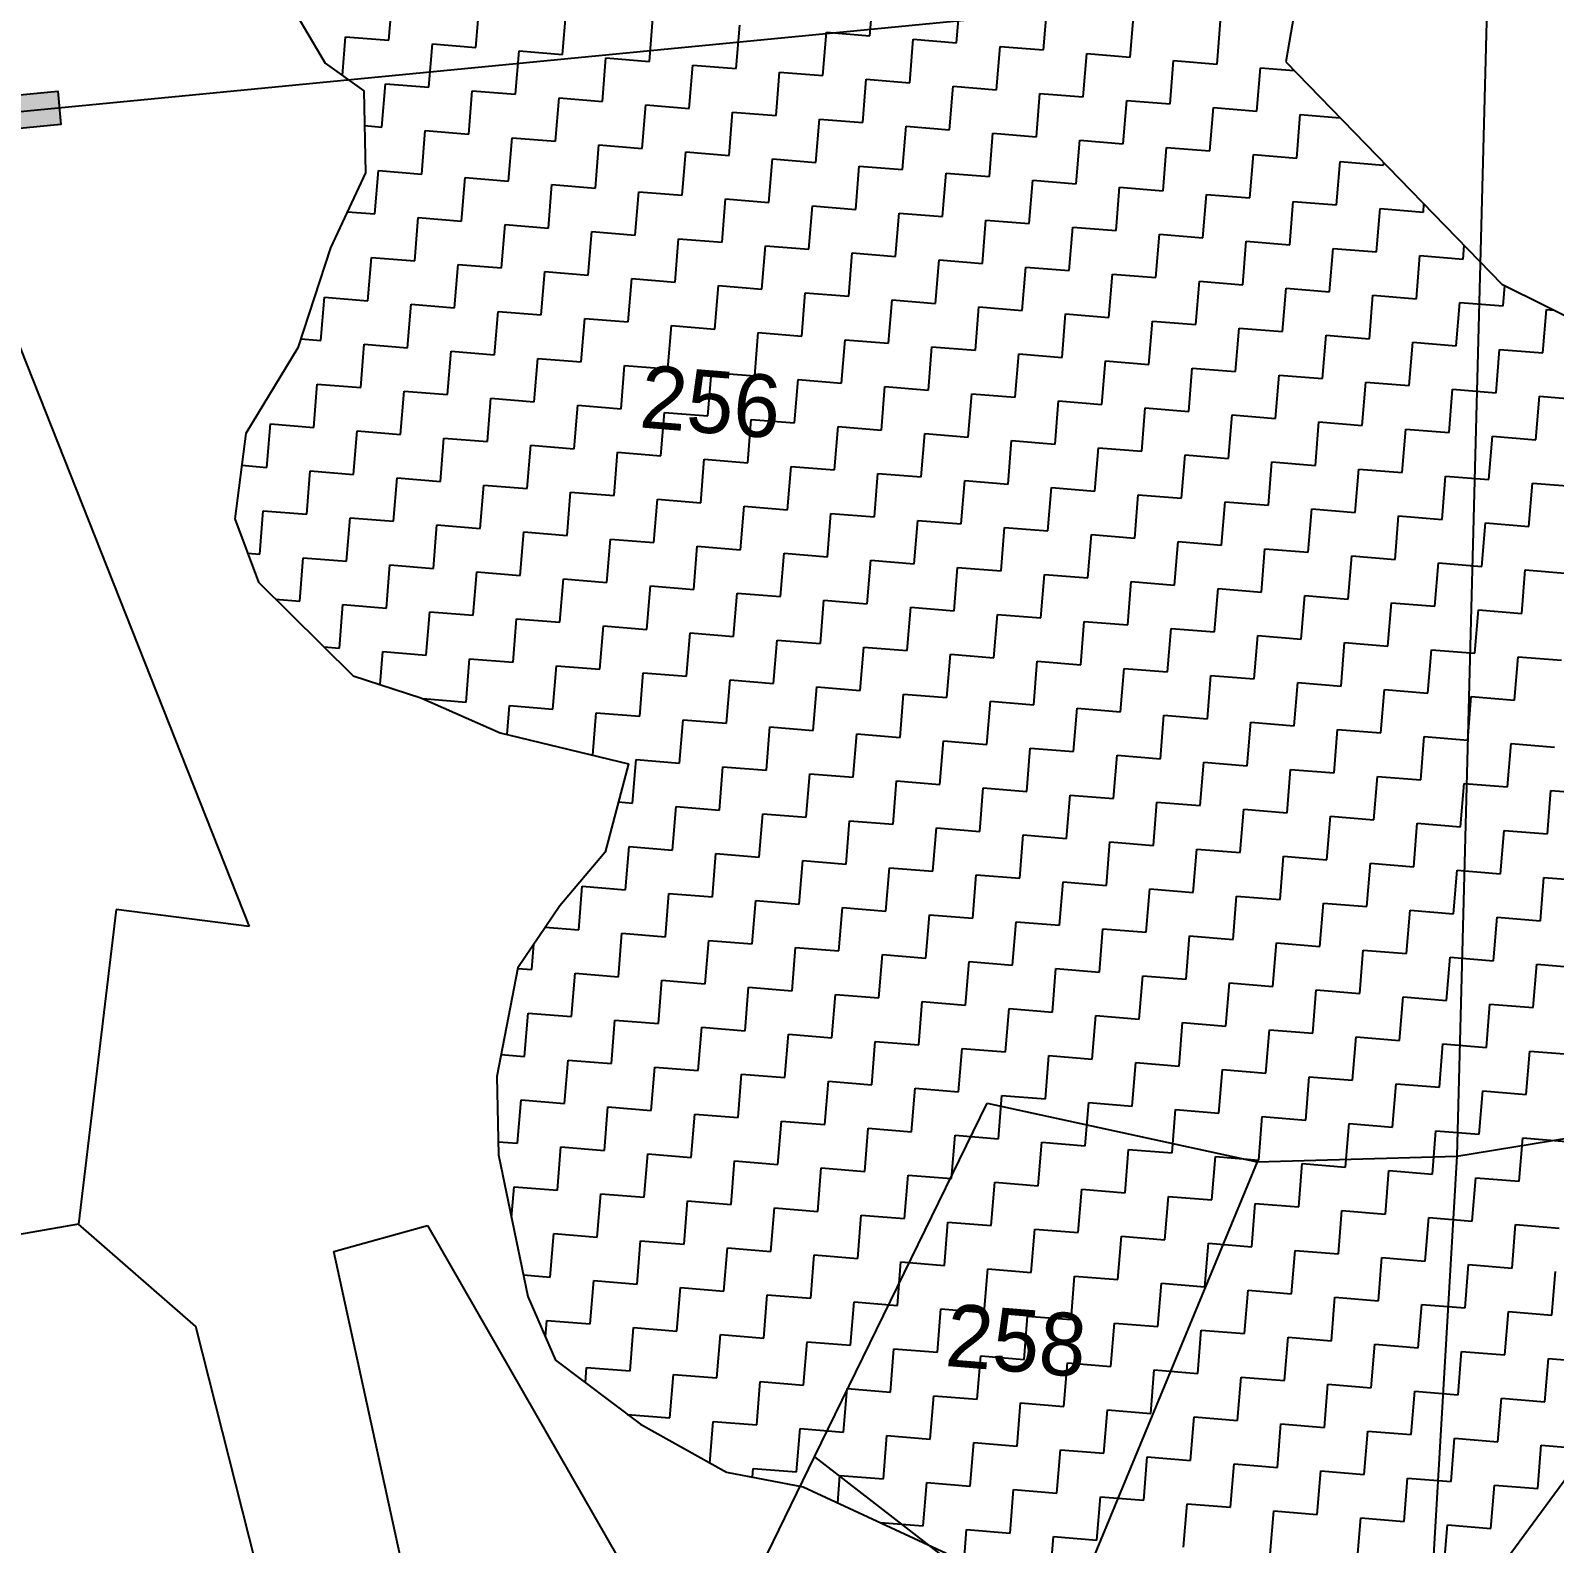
# Model space of a CAD drawing. Header units: metres. Extents: x 286589 to 288713, y 2001360 to 2004418.
# Drawn here: x 287371.2 to 287554.5, y 2002615.4 to 2002797.3 of the extents above; entities that cross this region are included whole.
import ezdxf
from ezdxf.enums import TextEntityAlignment as Align

# ---------------------------------------------------------------- set-up
doc = ezdxf.new("R2010")
doc.units = ezdxf.units.M
doc.header["$MEASUREMENT"] = 0
for name, color, linetype in [('POLY_HATCH', 12, 'Continuous'), ('POLY_PARCEL', 6, 'Continuous'), ('TEXT_PARCEL', 7, 'Continuous')]:
    doc.layers.add(name, color=color, linetype=linetype)
doc.styles.add('TEXT_MAP', font='')
doc.styles.get('TEXT_MAP').set_extended_font_data('Kruti Dev 050')

msp = doc.modelspace()

# ---------------------------------------------------------------- hatches: boundary and pattern name
msp.add_hatch(color=256).paths.add_polyline_path([(287374.86, 2002786.01), (287374.47, 2002790.02), (287368.67, 2002789.46), (287369.06, 2002785.45)])

# ---------------------------------------------------------------- linework, layer by layer
msp.add_lwpolyline([(287368.67, 2002789.46), (287374.47, 2002790.02), (287374.86, 2002786.01), (287369.06, 2002785.45)], close=True)
at = {"layer": 'POLY_HATCH'}
for p, q in [((287526.57, 2002818.97), (287522.15, 2002793.54)), ((287522.15, 2002793.54), (287548.12, 2002766.81)), ((287548.12, 2002766.81), (287570.67, 2002755.59))]:
    msp.add_line(p, q, dxfattribs=at)
at = {"layer": 'POLY_HATCH', "linetype": 'Continuous'}
for p, q in [((287414.31, 2002796.12), (287414.74, 2002801.34)), ((287472.14, 2002796.66), (287472.56, 2002801.88)), ((287482.57, 2002795.81), (287483, 2002801.03)), ((287424.75, 2002795.27), (287425.18, 2002800.49)), ((287435.19, 2002794.42), (287435.61, 2002799.64)), ((287493.01, 2002794.96), (287493.44, 2002800.18)), ((287503.45, 2002794.11), (287503.87, 2002799.33)), ((287445.62, 2002793.57), (287446.05, 2002798.79)), ((287456.06, 2002792.72), (287456.48, 2002797.94)), ((287513.88, 2002793.26), (287514.31, 2002798.48)), ((287408.72, 2002791.88), (287409.1, 2002796.55)), ((287409.1, 2002796.55), (287414.31, 2002796.12)), ((287419.11, 2002790.48), (287419.53, 2002795.7)), ((287419.53, 2002795.7), (287424.75, 2002795.27)), ((287466.49, 2002791.87), (287466.92, 2002797.09)), ((287466.92, 2002797.09), (287472.14, 2002796.66)), ((287476.93, 2002791.02), (287477.36, 2002796.24)), ((287477.36, 2002796.24), (287482.57, 2002795.81)), ((287487.37, 2002790.17), (287487.79, 2002795.39)), ((287487.79, 2002795.39), (287493.01, 2002794.96)), ((287429.54, 2002789.63), (287429.97, 2002794.85)), ((287429.97, 2002794.85), (287435.19, 2002794.42)), ((287439.98, 2002788.78), (287440.4, 2002794)), ((287440.4, 2002794), (287445.62, 2002793.57)), ((287497.8, 2002789.32), (287498.23, 2002794.53)), ((287498.23, 2002794.53), (287503.45, 2002794.11)), ((287508.24, 2002788.47), (287508.66, 2002793.68)), ((287508.66, 2002793.68), (287513.88, 2002793.26)), ((287450.42, 2002787.93), (287450.84, 2002793.14)), ((287450.84, 2002793.14), (287456.06, 2002792.72)), ((287460.85, 2002787.08), (287461.28, 2002792.29)), ((287461.28, 2002792.29), (287466.49, 2002791.87)), ((287518.68, 2002787.62), (287519.1, 2002792.83)), ((287519.1, 2002792.83), (287523.16, 2002792.5)), ((287413.46, 2002785.69), (287413.89, 2002790.9)), ((287413.89, 2002790.9), (287419.11, 2002790.48)), ((287423.9, 2002784.84), (287424.32, 2002790.05)), ((287424.32, 2002790.05), (287429.54, 2002789.63)), ((287471.29, 2002786.23), (287471.71, 2002791.44)), ((287471.71, 2002791.44), (287476.93, 2002791.02)), ((287481.72, 2002785.37), (287482.15, 2002790.59)), ((287482.15, 2002790.59), (287487.37, 2002790.17)), ((287434.34, 2002783.98), (287434.76, 2002789.2)), ((287434.76, 2002789.2), (287439.98, 2002788.78)), ((287444.77, 2002783.13), (287445.2, 2002788.35)), ((287445.2, 2002788.35), (287450.42, 2002787.93)), ((287492.16, 2002784.52), (287492.59, 2002789.74)), ((287492.59, 2002789.74), (287497.8, 2002789.32)), ((287502.6, 2002783.67), (287503.02, 2002788.89)), ((287503.02, 2002788.89), (287508.24, 2002788.47)), ((287513.03, 2002782.82), (287513.46, 2002788.04)), ((287513.46, 2002788.04), (287518.68, 2002787.62)), ((287455.21, 2002782.28), (287455.63, 2002787.5)), ((287455.63, 2002787.5), (287460.85, 2002787.08)), ((287465.64, 2002781.43), (287466.07, 2002786.65)), ((287466.07, 2002786.65), (287471.29, 2002786.23)), ((287523.47, 2002781.97), (287523.89, 2002787.19)), ((287523.89, 2002787.19), (287528.7, 2002786.8)), ((287411.37, 2002785.86), (287413.46, 2002785.69)), ((287418.26, 2002780.04), (287418.68, 2002785.26)), ((287418.68, 2002785.26), (287423.9, 2002784.84)), ((287428.69, 2002779.19), (287429.12, 2002784.41)), ((287429.12, 2002784.41), (287434.34, 2002783.98)), ((287476.08, 2002780.58), (287476.51, 2002785.8)), ((287476.51, 2002785.8), (287481.72, 2002785.37)), ((287486.52, 2002779.73), (287486.94, 2002784.95)), ((287486.94, 2002784.95), (287492.16, 2002784.52)), ((287439.13, 2002778.34), (287439.55, 2002783.56)), ((287439.55, 2002783.56), (287444.77, 2002783.13)), ((287449.56, 2002777.49), (287449.99, 2002782.71)), ((287449.99, 2002782.71), (287455.21, 2002782.28)), ((287496.95, 2002778.88), (287497.38, 2002784.1)), ((287497.38, 2002784.1), (287502.6, 2002783.67)), ((287507.39, 2002778.03), (287507.81, 2002783.25)), ((287507.81, 2002783.25), (287513.03, 2002782.82)), ((287460, 2002776.64), (287460.43, 2002781.86)), ((287460.43, 2002781.86), (287465.64, 2002781.43)), ((287470.44, 2002775.79), (287470.86, 2002781.01)), ((287470.86, 2002781.01), (287476.08, 2002780.58)), ((287517.83, 2002777.18), (287518.25, 2002782.4)), ((287518.25, 2002782.4), (287523.47, 2002781.97)), ((287528.26, 2002776.33), (287528.69, 2002781.55)), ((287528.69, 2002781.55), (287533.9, 2002781.12)), ((287533.9, 2002781.12), (287533.93, 2002781.42)), ((287412.61, 2002775.25), (287413.04, 2002780.47)), ((287413.04, 2002780.47), (287418.26, 2002780.04)), ((287423.05, 2002774.4), (287423.47, 2002779.62)), ((287423.47, 2002779.62), (287428.69, 2002779.19)), ((287480.87, 2002774.94), (287481.3, 2002780.16)), ((287481.3, 2002780.16), (287486.52, 2002779.73)), ((287491.31, 2002774.09), (287491.73, 2002779.31)), ((287491.73, 2002779.31), (287496.95, 2002778.88)), ((287433.48, 2002773.55), (287433.91, 2002778.77)), ((287433.91, 2002778.77), (287439.13, 2002778.34)), ((287443.92, 2002772.7), (287444.35, 2002777.92)), ((287444.35, 2002777.92), (287449.56, 2002777.49)), ((287454.36, 2002771.85), (287454.78, 2002777.06)), ((287454.78, 2002777.06), (287460, 2002776.64)), ((287501.75, 2002773.24), (287502.17, 2002778.46)), ((287502.17, 2002778.46), (287507.39, 2002778.03)), ((287512.18, 2002772.39), (287512.61, 2002777.6)), ((287512.61, 2002777.6), (287517.83, 2002777.18)), ((287409.32, 2002775.52), (287412.61, 2002775.25)), ((287464.79, 2002771), (287465.22, 2002776.21)), ((287465.22, 2002776.21), (287470.44, 2002775.79)), ((287475.23, 2002770.15), (287475.65, 2002775.36)), ((287475.65, 2002775.36), (287480.87, 2002774.94)), ((287522.62, 2002771.54), (287523.04, 2002776.75)), ((287523.04, 2002776.75), (287528.26, 2002776.33)), ((287533.05, 2002770.68), (287533.48, 2002775.9)), ((287533.48, 2002775.9), (287538.7, 2002775.48)), ((287538.7, 2002775.48), (287538.77, 2002776.43)), ((287417.41, 2002769.61), (287417.83, 2002774.82)), ((287417.83, 2002774.82), (287423.05, 2002774.4)), ((287427.84, 2002768.76), (287428.27, 2002773.97)), ((287428.27, 2002773.97), (287433.48, 2002773.55)), ((287485.67, 2002769.29), (287486.09, 2002774.51)), ((287486.09, 2002774.51), (287491.31, 2002774.09)), ((287496.1, 2002768.44), (287496.53, 2002773.66)), ((287496.53, 2002773.66), (287501.75, 2002773.24)), ((287438.28, 2002767.9), (287438.7, 2002773.12)), ((287438.7, 2002773.12), (287443.92, 2002772.7)), ((287448.71, 2002767.05), (287449.14, 2002772.27)), ((287449.14, 2002772.27), (287454.36, 2002771.85)), ((287506.54, 2002767.59), (287506.96, 2002772.81)), ((287506.96, 2002772.81), (287512.18, 2002772.39)), ((287516.97, 2002766.74), (287517.4, 2002771.96)), ((287517.4, 2002771.96), (287522.62, 2002771.54)), ((287411.76, 2002764.81), (287412.19, 2002770.03)), ((287412.19, 2002770.03), (287417.41, 2002769.61)), ((287459.15, 2002766.2), (287459.58, 2002771.42)), ((287459.58, 2002771.42), (287464.79, 2002771)), ((287469.59, 2002765.35), (287470.01, 2002770.57)), ((287470.01, 2002770.57), (287475.23, 2002770.15)), ((287480.02, 2002764.5), (287480.45, 2002769.72)), ((287480.45, 2002769.72), (287485.67, 2002769.29)), ((287527.41, 2002765.89), (287527.84, 2002771.11)), ((287527.84, 2002771.11), (287533.05, 2002770.68)), ((287537.85, 2002765.04), (287538.27, 2002770.26)), ((287538.27, 2002770.26), (287543.49, 2002769.83)), ((287543.49, 2002769.83), (287543.62, 2002771.44)), ((287422.2, 2002763.96), (287422.62, 2002769.18)), ((287422.62, 2002769.18), (287427.84, 2002768.76)), ((287432.63, 2002763.11), (287433.06, 2002768.33)), ((287433.06, 2002768.33), (287438.28, 2002767.9)), ((287490.46, 2002763.65), (287490.88, 2002768.87)), ((287490.88, 2002768.87), (287496.1, 2002768.44)), ((287500.89, 2002762.8), (287501.32, 2002768.02)), ((287501.32, 2002768.02), (287506.54, 2002767.59)), ((287443.07, 2002762.26), (287443.5, 2002767.48)), ((287443.5, 2002767.48), (287448.71, 2002767.05)), ((287453.51, 2002761.41), (287453.93, 2002766.63)), ((287453.93, 2002766.63), (287459.15, 2002766.2)), ((287511.33, 2002761.95), (287511.76, 2002767.17)), ((287511.76, 2002767.17), (287516.97, 2002766.74)), ((287521.77, 2002761.1), (287522.19, 2002766.32)), ((287522.19, 2002766.32), (287527.41, 2002765.89)), ((287548.28, 2002764.19), (287548.48, 2002766.63)), ((287406.12, 2002760.02), (287406.54, 2002765.24)), ((287406.54, 2002765.24), (287411.76, 2002764.81)), ((287416.55, 2002759.17), (287416.98, 2002764.39)), ((287416.98, 2002764.39), (287422.2, 2002763.96)), ((287463.94, 2002760.56), (287464.37, 2002765.78)), ((287464.37, 2002765.78), (287469.59, 2002765.35)), ((287474.38, 2002759.71), (287474.8, 2002764.93)), ((287474.8, 2002764.93), (287480.02, 2002764.5)), ((287532.2, 2002760.25), (287532.63, 2002765.47)), ((287532.63, 2002765.47), (287537.85, 2002765.04)), ((287542.64, 2002759.4), (287543.06, 2002764.62)), ((287543.06, 2002764.62), (287548.28, 2002764.19)), ((287426.99, 2002758.32), (287427.42, 2002763.54)), ((287427.42, 2002763.54), (287432.63, 2002763.11)), ((287437.43, 2002757.47), (287437.85, 2002762.69)), ((287437.85, 2002762.69), (287443.07, 2002762.26)), ((287484.82, 2002758.86), (287485.24, 2002764.08)), ((287485.24, 2002764.08), (287490.46, 2002763.65)), ((287495.25, 2002758.01), (287495.68, 2002763.23)), ((287495.68, 2002763.23), (287500.89, 2002762.8)), ((287505.69, 2002757.16), (287506.11, 2002762.38)), ((287506.11, 2002762.38), (287511.33, 2002761.95)), ((287553.08, 2002758.55), (287553.5, 2002763.77)), ((287553.5, 2002763.77), (287554.38, 2002763.69)), ((287447.86, 2002756.62), (287448.29, 2002761.84)), ((287448.29, 2002761.84), (287453.51, 2002761.41)), ((287458.3, 2002755.77), (287458.72, 2002760.99)), ((287458.72, 2002760.99), (287463.94, 2002760.56)), ((287516.12, 2002756.31), (287516.55, 2002761.52)), ((287516.55, 2002761.52), (287521.77, 2002761.1)), ((287526.56, 2002755.46), (287526.99, 2002760.67)), ((287526.99, 2002760.67), (287532.2, 2002760.25)), ((287403.7, 2002760.22), (287406.12, 2002760.02)), ((287410.91, 2002754.38), (287411.34, 2002759.6)), ((287411.34, 2002759.6), (287416.55, 2002759.17)), ((287421.35, 2002753.53), (287421.77, 2002758.74)), ((287421.77, 2002758.74), (287426.99, 2002758.32)), ((287468.74, 2002754.92), (287469.16, 2002760.13)), ((287469.16, 2002760.13), (287474.38, 2002759.71)), ((287479.17, 2002754.07), (287479.6, 2002759.28)), ((287479.6, 2002759.28), (287484.82, 2002758.86)), ((287537, 2002754.61), (287537.42, 2002759.82)), ((287537.42, 2002759.82), (287542.64, 2002759.4)), ((287547.43, 2002753.75), (287547.86, 2002758.97)), ((287547.86, 2002758.97), (287553.08, 2002758.55)), ((287431.78, 2002752.68), (287432.21, 2002757.89)), ((287432.21, 2002757.89), (287437.43, 2002757.47)), ((287442.22, 2002751.83), (287442.65, 2002757.04)), ((287442.65, 2002757.04), (287447.86, 2002756.62)), ((287489.61, 2002753.22), (287490.03, 2002758.43)), ((287490.03, 2002758.43), (287495.25, 2002758.01)), ((287500.04, 2002752.36), (287500.47, 2002757.58)), ((287500.47, 2002757.58), (287505.69, 2002757.16)), ((287452.66, 2002750.97), (287453.08, 2002756.19)), ((287453.08, 2002756.19), (287458.3, 2002755.77)), ((287463.09, 2002750.12), (287463.52, 2002755.34)), ((287463.52, 2002755.34), (287468.74, 2002754.92)), ((287510.48, 2002751.51), (287510.91, 2002756.73)), ((287510.91, 2002756.73), (287516.12, 2002756.31)), ((287520.92, 2002750.66), (287521.34, 2002755.88)), ((287521.34, 2002755.88), (287526.56, 2002755.46)), ((287405.27, 2002749.58), (287405.69, 2002754.8)), ((287405.69, 2002754.8), (287410.91, 2002754.38)), ((287415.7, 2002748.73), (287416.13, 2002753.95)), ((287416.13, 2002753.95), (287421.35, 2002753.53)), ((287473.53, 2002749.27), (287473.95, 2002754.49)), ((287473.95, 2002754.49), (287479.17, 2002754.07)), ((287483.96, 2002748.42), (287484.39, 2002753.64)), ((287484.39, 2002753.64), (287489.61, 2002753.22)), ((287531.35, 2002749.81), (287531.78, 2002755.03)), ((287531.78, 2002755.03), (287537, 2002754.61)), ((287541.79, 2002748.96), (287542.21, 2002754.18)), ((287542.21, 2002754.18), (287547.43, 2002753.75)), ((287552.23, 2002748.11), (287552.65, 2002753.33)), ((287552.65, 2002753.33), (287557.87, 2002752.9)), ((287426.14, 2002747.88), (287426.57, 2002753.1)), ((287426.57, 2002753.1), (287431.78, 2002752.68)), ((287436.58, 2002747.03), (287437, 2002752.25)), ((287437, 2002752.25), (287442.22, 2002751.83)), ((287447.01, 2002746.18), (287447.44, 2002751.4)), ((287447.44, 2002751.4), (287452.66, 2002750.97)), ((287494.4, 2002747.57), (287494.83, 2002752.79)), ((287494.83, 2002752.79), (287500.04, 2002752.36)), ((287504.84, 2002746.72), (287505.26, 2002751.94)), ((287505.26, 2002751.94), (287510.48, 2002751.51)), ((287399.62, 2002744.79), (287400.05, 2002750.01)), ((287400.05, 2002750.01), (287405.27, 2002749.58)), ((287457.45, 2002745.33), (287457.87, 2002750.55)), ((287457.87, 2002750.55), (287463.09, 2002750.12)), ((287467.88, 2002744.48), (287468.31, 2002749.7)), ((287468.31, 2002749.7), (287473.53, 2002749.27)), ((287515.27, 2002745.87), (287515.7, 2002751.09)), ((287515.7, 2002751.09), (287520.92, 2002750.66)), ((287525.71, 2002745.02), (287526.13, 2002750.24)), ((287526.13, 2002750.24), (287531.35, 2002749.81)), ((287410.06, 2002743.94), (287410.49, 2002749.16)), ((287410.49, 2002749.16), (287415.7, 2002748.73)), ((287420.5, 2002743.09), (287420.92, 2002748.31)), ((287420.92, 2002748.31), (287426.14, 2002747.88)), ((287478.32, 2002743.63), (287478.75, 2002748.85)), ((287478.75, 2002748.85), (287483.96, 2002748.42)), ((287488.76, 2002742.78), (287489.18, 2002748)), ((287489.18, 2002748), (287494.4, 2002747.57)), ((287536.15, 2002744.17), (287536.57, 2002749.39)), ((287536.57, 2002749.39), (287541.79, 2002748.96)), ((287546.58, 2002743.32), (287547.01, 2002748.54)), ((287547.01, 2002748.54), (287552.23, 2002748.11)), ((287430.93, 2002742.24), (287431.36, 2002747.46)), ((287431.36, 2002747.46), (287436.58, 2002747.03)), ((287441.37, 2002741.39), (287441.79, 2002746.61)), ((287441.79, 2002746.61), (287447.01, 2002746.18)), ((287499.19, 2002741.93), (287499.62, 2002747.15)), ((287499.62, 2002747.15), (287504.84, 2002746.72)), ((287509.63, 2002741.08), (287510.05, 2002746.3)), ((287510.05, 2002746.3), (287515.27, 2002745.87)), ((287396.61, 2002745.04), (287399.62, 2002744.79)), ((287404.42, 2002739.15), (287404.84, 2002744.37)), ((287404.84, 2002744.37), (287410.06, 2002743.94)), ((287451.81, 2002740.54), (287452.23, 2002745.76)), ((287452.23, 2002745.76), (287457.45, 2002745.33)), ((287462.24, 2002739.69), (287462.67, 2002744.91)), ((287462.67, 2002744.91), (287467.88, 2002744.48)), ((287472.68, 2002738.84), (287473.1, 2002744.06)), ((287473.1, 2002744.06), (287478.32, 2002743.63)), ((287520.07, 2002740.23), (287520.49, 2002745.45)), ((287520.49, 2002745.45), (287525.71, 2002745.02)), ((287530.5, 2002739.38), (287530.93, 2002744.59)), ((287530.93, 2002744.59), (287536.15, 2002744.17)), ((287414.85, 2002738.3), (287415.28, 2002743.52)), ((287415.28, 2002743.52), (287420.5, 2002743.09)), ((287425.29, 2002737.45), (287425.71, 2002742.66)), ((287425.71, 2002742.66), (287430.93, 2002742.24)), ((287483.11, 2002737.99), (287483.54, 2002743.2)), ((287483.54, 2002743.2), (287488.76, 2002742.78)), ((287493.55, 2002737.14), (287493.98, 2002742.35)), ((287493.98, 2002742.35), (287499.19, 2002741.93)), ((287540.94, 2002738.53), (287541.36, 2002743.74)), ((287541.36, 2002743.74), (287546.58, 2002743.32)), ((287551.37, 2002737.68), (287551.8, 2002742.89)), ((287551.8, 2002742.89), (287557.02, 2002742.47)), ((287435.73, 2002736.6), (287436.15, 2002741.81)), ((287436.15, 2002741.81), (287441.37, 2002741.39)), ((287446.16, 2002735.75), (287446.59, 2002740.96)), ((287446.59, 2002740.96), (287451.81, 2002740.54)), ((287503.99, 2002736.28), (287504.41, 2002741.5)), ((287504.41, 2002741.5), (287509.63, 2002741.08)), ((287514.42, 2002735.43), (287514.85, 2002740.65)), ((287514.85, 2002740.65), (287520.07, 2002740.23)), ((287398.77, 2002734.36), (287399.2, 2002739.57)), ((287399.2, 2002739.57), (287404.42, 2002739.15)), ((287409.21, 2002733.5), (287409.64, 2002738.72)), ((287409.64, 2002738.72), (287414.85, 2002738.3)), ((287456.6, 2002734.89), (287457.02, 2002740.11)), ((287457.02, 2002740.11), (287462.24, 2002739.69)), ((287467.03, 2002734.04), (287467.46, 2002739.26)), ((287467.46, 2002739.26), (287472.68, 2002738.84)), ((287524.86, 2002734.58), (287525.28, 2002739.8)), ((287525.28, 2002739.8), (287530.5, 2002739.38)), ((287535.29, 2002733.73), (287535.72, 2002738.95)), ((287535.72, 2002738.95), (287540.94, 2002738.53)), ((287419.65, 2002732.65), (287420.07, 2002737.87)), ((287420.07, 2002737.87), (287425.29, 2002737.45)), ((287430.08, 2002731.8), (287430.51, 2002737.02)), ((287430.51, 2002737.02), (287435.73, 2002736.6)), ((287477.47, 2002733.19), (287477.9, 2002738.41)), ((287477.9, 2002738.41), (287483.11, 2002737.99)), ((287487.91, 2002732.34), (287488.33, 2002737.56)), ((287488.33, 2002737.56), (287493.55, 2002737.14)), ((287545.73, 2002732.88), (287546.16, 2002738.1)), ((287546.16, 2002738.1), (287551.37, 2002737.68)), ((287440.52, 2002730.95), (287440.94, 2002736.17)), ((287440.94, 2002736.17), (287446.16, 2002735.75)), ((287450.95, 2002730.1), (287451.38, 2002735.32)), ((287451.38, 2002735.32), (287456.6, 2002734.89)), ((287498.34, 2002731.49), (287498.77, 2002736.71)), ((287498.77, 2002736.71), (287503.99, 2002736.28)), ((287508.78, 2002730.64), (287509.2, 2002735.86)), ((287509.2, 2002735.86), (287514.42, 2002735.43)), ((287519.22, 2002729.79), (287519.64, 2002735.01)), ((287519.64, 2002735.01), (287524.86, 2002734.58)), ((287397.31, 2002734.47), (287398.77, 2002734.36)), ((287403.57, 2002728.71), (287403.99, 2002733.93)), ((287403.99, 2002733.93), (287409.21, 2002733.5)), ((287414, 2002727.86), (287414.43, 2002733.08)), ((287414.43, 2002733.08), (287419.65, 2002732.65)), ((287461.39, 2002729.25), (287461.82, 2002734.47)), ((287461.82, 2002734.47), (287467.03, 2002734.04)), ((287471.83, 2002728.4), (287472.25, 2002733.62)), ((287472.25, 2002733.62), (287477.47, 2002733.19)), ((287529.65, 2002728.94), (287530.08, 2002734.16)), ((287530.08, 2002734.16), (287535.29, 2002733.73)), ((287540.09, 2002728.09), (287540.51, 2002733.31)), ((287540.51, 2002733.31), (287545.73, 2002732.88)), ((287424.44, 2002727.01), (287424.86, 2002732.23)), ((287424.86, 2002732.23), (287430.08, 2002731.8)), ((287434.87, 2002726.16), (287435.3, 2002731.38)), ((287435.3, 2002731.38), (287440.52, 2002730.95)), ((287482.26, 2002727.55), (287482.69, 2002732.77)), ((287482.69, 2002732.77), (287487.91, 2002732.34)), ((287492.7, 2002726.7), (287493.12, 2002731.92)), ((287493.12, 2002731.92), (287498.34, 2002731.49)), ((287550.52, 2002727.24), (287550.95, 2002732.46)), ((287550.95, 2002732.46), (287556.17, 2002732.03)), ((287445.31, 2002725.31), (287445.74, 2002730.53)), ((287445.74, 2002730.53), (287450.95, 2002730.1)), ((287455.75, 2002724.46), (287456.17, 2002729.68)), ((287456.17, 2002729.68), (287461.39, 2002729.25)), ((287503.14, 2002725.85), (287503.56, 2002731.07)), ((287503.56, 2002731.07), (287508.78, 2002730.64)), ((287513.57, 2002725), (287514, 2002730.22)), ((287514, 2002730.22), (287519.22, 2002729.79)), ((287400.68, 2002728.95), (287403.57, 2002728.71)), ((287408.36, 2002723.07), (287408.78, 2002728.29)), ((287408.78, 2002728.29), (287414, 2002727.86)), ((287466.18, 2002723.61), (287466.61, 2002728.83)), ((287466.61, 2002728.83), (287471.83, 2002728.4)), ((287476.62, 2002722.76), (287477.05, 2002727.98)), ((287477.05, 2002727.98), (287482.26, 2002727.55)), ((287524.01, 2002724.15), (287524.43, 2002729.37)), ((287524.43, 2002729.37), (287529.65, 2002728.94)), ((287534.44, 2002723.3), (287534.87, 2002728.51)), ((287534.87, 2002728.51), (287540.09, 2002728.09)), ((287544.88, 2002722.45), (287545.31, 2002727.66)), ((287545.31, 2002727.66), (287550.52, 2002727.24)), ((287418.8, 2002722.22), (287419.22, 2002727.44)), ((287419.22, 2002727.44), (287424.44, 2002727.01)), ((287429.23, 2002721.37), (287429.66, 2002726.59)), ((287429.66, 2002726.59), (287434.87, 2002726.16)), ((287439.67, 2002720.52), (287440.09, 2002725.73)), ((287440.09, 2002725.73), (287445.31, 2002725.31)), ((287487.06, 2002721.91), (287487.48, 2002727.12)), ((287487.48, 2002727.12), (287492.7, 2002726.7)), ((287497.49, 2002721.06), (287497.92, 2002726.27)), ((287497.92, 2002726.27), (287503.14, 2002725.85)), ((287450.1, 2002719.67), (287450.53, 2002724.88)), ((287450.53, 2002724.88), (287455.75, 2002724.46)), ((287460.54, 2002718.82), (287460.97, 2002724.03)), ((287460.97, 2002724.03), (287466.18, 2002723.61)), ((287507.93, 2002720.21), (287508.35, 2002725.42)), ((287508.35, 2002725.42), (287513.57, 2002725)), ((287518.36, 2002719.35), (287518.79, 2002724.57)), ((287518.79, 2002724.57), (287524.01, 2002724.15)), ((287406.47, 2002723.22), (287408.36, 2002723.07)), ((287413.25, 2002718.68), (287413.58, 2002722.64)), ((287413.58, 2002722.64), (287418.8, 2002722.22)), ((287470.98, 2002717.96), (287471.4, 2002723.18)), ((287471.4, 2002723.18), (287476.62, 2002722.76)), ((287481.41, 2002717.11), (287481.84, 2002722.33)), ((287481.84, 2002722.33), (287487.06, 2002721.91)), ((287528.8, 2002718.5), (287529.23, 2002723.72)), ((287529.23, 2002723.72), (287534.44, 2002723.3)), ((287539.24, 2002717.65), (287539.66, 2002722.87)), ((287539.66, 2002722.87), (287544.88, 2002722.45)), ((287423.59, 2002716.57), (287424.01, 2002721.79)), ((287424.01, 2002721.79), (287429.23, 2002721.37)), ((287434.02, 2002715.72), (287434.45, 2002720.94)), ((287434.45, 2002720.94), (287439.67, 2002720.52)), ((287491.85, 2002716.26), (287492.27, 2002721.48)), ((287492.27, 2002721.48), (287497.49, 2002721.06)), ((287502.28, 2002715.41), (287502.71, 2002720.63)), ((287502.71, 2002720.63), (287507.93, 2002720.21)), ((287549.67, 2002716.8), (287550.1, 2002722.02)), ((287550.1, 2002722.02), (287555.32, 2002721.6)), ((287444.46, 2002714.87), (287444.89, 2002720.09)), ((287444.89, 2002720.09), (287450.1, 2002719.67)), ((287454.9, 2002714.02), (287455.32, 2002719.24)), ((287455.32, 2002719.24), (287460.54, 2002718.82)), ((287465.33, 2002713.17), (287465.76, 2002718.39)), ((287465.76, 2002718.39), (287470.98, 2002717.96)), ((287512.72, 2002714.56), (287513.15, 2002719.78)), ((287513.15, 2002719.78), (287518.36, 2002719.35)), ((287523.16, 2002713.71), (287523.58, 2002718.93)), ((287523.58, 2002718.93), (287528.8, 2002718.5)), ((287418.38, 2002717), (287423.59, 2002716.57)), ((287475.77, 2002712.32), (287476.19, 2002717.54)), ((287476.19, 2002717.54), (287481.41, 2002717.11)), ((287486.21, 2002711.47), (287486.63, 2002716.69)), ((287486.63, 2002716.69), (287491.85, 2002716.26)), ((287533.59, 2002712.86), (287534.02, 2002718.08)), ((287534.02, 2002718.08), (287539.24, 2002717.65)), ((287544.03, 2002712.01), (287544.45, 2002717.23)), ((287544.45, 2002717.23), (287549.67, 2002716.8)), ((287428.52, 2002712.67), (287428.81, 2002716.15)), ((287428.81, 2002716.15), (287434.02, 2002715.72)), ((287438.83, 2002710.19), (287439.24, 2002715.3)), ((287439.24, 2002715.3), (287444.46, 2002714.87)), ((287496.64, 2002710.62), (287497.07, 2002715.84)), ((287497.07, 2002715.84), (287502.28, 2002715.41)), ((287507.08, 2002709.77), (287507.5, 2002714.99)), ((287507.5, 2002714.99), (287512.72, 2002714.56)), ((287449.25, 2002709.23), (287449.68, 2002714.45)), ((287449.68, 2002714.45), (287454.9, 2002714.02)), ((287459.69, 2002708.38), (287460.11, 2002713.6)), ((287460.11, 2002713.6), (287465.33, 2002713.17)), ((287517.51, 2002708.92), (287517.94, 2002714.14)), ((287517.94, 2002714.14), (287523.16, 2002713.71)), ((287527.95, 2002708.07), (287528.38, 2002713.29)), ((287528.38, 2002713.29), (287533.59, 2002712.86)), ((287470.13, 2002707.53), (287470.55, 2002712.75)), ((287470.55, 2002712.75), (287475.77, 2002712.32)), ((287480.56, 2002706.68), (287480.99, 2002711.9)), ((287480.99, 2002711.9), (287486.21, 2002711.47)), ((287538.39, 2002707.22), (287538.81, 2002712.44)), ((287538.81, 2002712.44), (287544.03, 2002712.01)), ((287548.82, 2002706.37), (287549.25, 2002711.58)), ((287549.25, 2002711.58), (287554.47, 2002711.16)), ((287443.61, 2002704.44), (287444.04, 2002709.66)), ((287444.04, 2002709.66), (287449.25, 2002709.23)), ((287491, 2002705.83), (287491.42, 2002711.05)), ((287491.42, 2002711.05), (287496.64, 2002710.62)), ((287501.43, 2002704.98), (287501.86, 2002710.19)), ((287501.86, 2002710.19), (287507.08, 2002709.77)), ((287511.87, 2002704.13), (287512.3, 2002709.34)), ((287512.3, 2002709.34), (287517.51, 2002708.92)), ((287454.05, 2002703.59), (287454.47, 2002708.8)), ((287454.47, 2002708.8), (287459.69, 2002708.38)), ((287464.48, 2002702.74), (287464.91, 2002707.95)), ((287464.91, 2002707.95), (287470.13, 2002707.53)), ((287522.31, 2002703.28), (287522.73, 2002708.49)), ((287522.73, 2002708.49), (287527.95, 2002708.07)), ((287532.74, 2002702.42), (287533.17, 2002707.64)), ((287533.17, 2002707.64), (287538.39, 2002707.22)), ((287474.92, 2002701.88), (287475.34, 2002707.1)), ((287475.34, 2002707.1), (287480.56, 2002706.68)), ((287485.35, 2002701.03), (287485.78, 2002706.25)), ((287485.78, 2002706.25), (287491, 2002705.83)), ((287543.18, 2002701.57), (287543.6, 2002706.79)), ((287543.6, 2002706.79), (287548.82, 2002706.37)), ((287553.62, 2002700.72), (287554.04, 2002705.94)), ((287554.04, 2002705.94), (287559.26, 2002705.52)), ((287441.91, 2002704.58), (287443.61, 2002704.44)), ((287448.4, 2002698.79), (287448.83, 2002704.01)), ((287448.83, 2002704.01), (287454.05, 2002703.59)), ((287495.79, 2002700.18), (287496.22, 2002705.4)), ((287496.22, 2002705.4), (287501.43, 2002704.98)), ((287506.23, 2002699.33), (287506.65, 2002704.55)), ((287506.65, 2002704.55), (287511.87, 2002704.13)), ((287458.84, 2002697.94), (287459.26, 2002703.16)), ((287459.26, 2002703.16), (287464.48, 2002702.74)), ((287469.27, 2002697.09), (287469.7, 2002702.31)), ((287469.7, 2002702.31), (287474.92, 2002701.88)), ((287516.66, 2002698.48), (287517.09, 2002703.7)), ((287517.09, 2002703.7), (287522.31, 2002703.28)), ((287527.1, 2002697.63), (287527.52, 2002702.85)), ((287527.52, 2002702.85), (287532.74, 2002702.42)), ((287537.54, 2002696.78), (287537.96, 2002702)), ((287537.96, 2002702), (287543.18, 2002701.57)), ((287479.71, 2002696.24), (287480.14, 2002701.46)), ((287480.14, 2002701.46), (287485.35, 2002701.03)), ((287490.15, 2002695.39), (287490.57, 2002700.61)), ((287490.57, 2002700.61), (287495.79, 2002700.18)), ((287547.97, 2002695.93), (287548.4, 2002701.15)), ((287548.4, 2002701.15), (287553.62, 2002700.72)), ((287442.76, 2002694), (287443.18, 2002699.22)), ((287443.18, 2002699.22), (287448.4, 2002698.79)), ((287453.2, 2002693.15), (287453.62, 2002698.37)), ((287453.62, 2002698.37), (287458.84, 2002697.94)), ((287500.58, 2002694.54), (287501.01, 2002699.76)), ((287501.01, 2002699.76), (287506.23, 2002699.33)), ((287511.02, 2002693.69), (287511.45, 2002698.91)), ((287511.45, 2002698.91), (287516.66, 2002698.48)), ((287463.63, 2002692.3), (287464.06, 2002697.52)), ((287464.06, 2002697.52), (287469.27, 2002697.09)), ((287474.07, 2002691.45), (287474.49, 2002696.67)), ((287474.49, 2002696.67), (287479.71, 2002696.24)), ((287521.46, 2002692.84), (287521.88, 2002698.06)), ((287521.88, 2002698.06), (287527.1, 2002697.63)), ((287531.89, 2002691.99), (287532.32, 2002697.21)), ((287532.32, 2002697.21), (287537.54, 2002696.78)), ((287484.5, 2002690.6), (287484.93, 2002695.82)), ((287484.93, 2002695.82), (287490.15, 2002695.39)), ((287494.94, 2002689.75), (287495.37, 2002694.97)), ((287495.37, 2002694.97), (287500.58, 2002694.54)), ((287542.33, 2002691.14), (287542.75, 2002696.36)), ((287542.75, 2002696.36), (287547.97, 2002695.93)), ((287552.76, 2002690.29), (287553.19, 2002695.5)), ((287553.19, 2002695.5), (287558.41, 2002695.08)), ((287437.12, 2002689.21), (287437.54, 2002694.43)), ((287437.54, 2002694.43), (287442.76, 2002694)), ((287447.55, 2002688.36), (287447.98, 2002693.58)), ((287447.98, 2002693.58), (287453.2, 2002693.15)), ((287505.38, 2002688.9), (287505.8, 2002694.11)), ((287505.8, 2002694.11), (287511.02, 2002693.69)), ((287515.81, 2002688.05), (287516.24, 2002693.26)), ((287516.24, 2002693.26), (287521.46, 2002692.84)), ((287457.99, 2002687.51), (287458.41, 2002692.72)), ((287458.41, 2002692.72), (287463.63, 2002692.3)), ((287468.42, 2002686.66), (287468.85, 2002691.87)), ((287468.85, 2002691.87), (287474.07, 2002691.45)), ((287478.86, 2002685.81), (287479.29, 2002691.02)), ((287479.29, 2002691.02), (287484.5, 2002690.6)), ((287526.25, 2002687.2), (287526.67, 2002692.41)), ((287526.67, 2002692.41), (287531.89, 2002691.99)), ((287536.68, 2002686.34), (287537.11, 2002691.56)), ((287537.11, 2002691.56), (287542.33, 2002691.14)), ((287433.11, 2002689.53), (287437.12, 2002689.21)), ((287489.3, 2002684.95), (287489.72, 2002690.17)), ((287489.72, 2002690.17), (287494.94, 2002689.75)), ((287499.73, 2002684.1), (287500.16, 2002689.32)), ((287500.16, 2002689.32), (287505.38, 2002688.9)), ((287547.12, 2002685.49), (287547.55, 2002690.71)), ((287547.55, 2002690.71), (287552.76, 2002690.29)), ((287431.47, 2002684.42), (287431.72, 2002687.48)), ((287441.91, 2002683.56), (287442.33, 2002688.78)), ((287442.33, 2002688.78), (287447.55, 2002688.36)), ((287452.34, 2002682.71), (287452.77, 2002687.93)), ((287452.77, 2002687.93), (287457.99, 2002687.51)), ((287510.17, 2002683.25), (287510.59, 2002688.47)), ((287510.59, 2002688.47), (287515.81, 2002688.05)), ((287520.61, 2002682.4), (287521.03, 2002687.62)), ((287521.03, 2002687.62), (287526.25, 2002687.2)), ((287462.78, 2002681.86), (287463.21, 2002687.08)), ((287463.21, 2002687.08), (287468.42, 2002686.66)), ((287473.22, 2002681.01), (287473.64, 2002686.23)), ((287473.64, 2002686.23), (287478.86, 2002685.81)), ((287531.04, 2002681.55), (287531.47, 2002686.77)), ((287531.47, 2002686.77), (287536.68, 2002686.34)), ((287541.48, 2002680.7), (287541.9, 2002685.92)), ((287541.9, 2002685.92), (287547.12, 2002685.49)), ((287429.79, 2002684.55), (287431.47, 2002684.42)), ((287436.27, 2002678.77), (287436.69, 2002683.99)), ((287436.69, 2002683.99), (287441.91, 2002683.56)), ((287483.65, 2002680.16), (287484.08, 2002685.38)), ((287484.08, 2002685.38), (287489.3, 2002684.95)), ((287494.09, 2002679.31), (287494.51, 2002684.53)), ((287494.51, 2002684.53), (287499.73, 2002684.1)), ((287504.53, 2002678.46), (287504.95, 2002683.68)), ((287504.95, 2002683.68), (287510.17, 2002683.25)), ((287551.91, 2002679.85), (287552.34, 2002685.07)), ((287552.34, 2002685.07), (287557.56, 2002684.64)), ((287446.7, 2002677.92), (287447.13, 2002683.14)), ((287447.13, 2002683.14), (287452.34, 2002682.71)), ((287457.14, 2002677.07), (287457.56, 2002682.29)), ((287457.56, 2002682.29), (287462.78, 2002681.86)), ((287514.96, 2002677.61), (287515.39, 2002682.83)), ((287515.39, 2002682.83), (287520.61, 2002682.4)), ((287525.4, 2002676.76), (287525.82, 2002681.98)), ((287525.82, 2002681.98), (287531.04, 2002681.55)), ((287467.57, 2002676.22), (287468, 2002681.44)), ((287468, 2002681.44), (287473.22, 2002681.01)), ((287478.01, 2002675.37), (287478.44, 2002680.59)), ((287478.44, 2002680.59), (287483.65, 2002680.16)), ((287535.83, 2002675.91), (287536.26, 2002681.13)), ((287536.26, 2002681.13), (287541.48, 2002680.7)), ((287546.27, 2002675.06), (287546.7, 2002680.28)), ((287546.7, 2002680.28), (287551.91, 2002679.85)), ((287430.62, 2002673.98), (287431.05, 2002679.2)), ((287431.05, 2002679.2), (287436.27, 2002678.77)), ((287441.06, 2002673.13), (287441.48, 2002678.35)), ((287441.48, 2002678.35), (287446.7, 2002677.92)), ((287488.45, 2002674.52), (287488.87, 2002679.74)), ((287488.87, 2002679.74), (287494.09, 2002679.31)), ((287498.88, 2002673.67), (287499.31, 2002678.89)), ((287499.31, 2002678.89), (287504.53, 2002678.46)), ((287451.49, 2002672.28), (287451.92, 2002677.5)), ((287451.92, 2002677.5), (287457.14, 2002677.07)), ((287461.93, 2002671.43), (287462.36, 2002676.65)), ((287462.36, 2002676.65), (287467.57, 2002676.22)), ((287509.32, 2002672.82), (287509.74, 2002678.04)), ((287509.74, 2002678.04), (287514.96, 2002677.61)), ((287519.75, 2002671.97), (287520.18, 2002677.18)), ((287520.18, 2002677.18), (287525.4, 2002676.76)), ((287530.19, 2002671.12), (287530.62, 2002676.33)), ((287530.62, 2002676.33), (287535.83, 2002675.91)), ((287472.37, 2002670.58), (287472.79, 2002675.79)), ((287472.79, 2002675.79), (287478.01, 2002675.37)), ((287482.8, 2002669.73), (287483.23, 2002674.94)), ((287483.23, 2002674.94), (287488.45, 2002674.52)), ((287540.63, 2002670.27), (287541.05, 2002675.48)), ((287541.05, 2002675.48), (287546.27, 2002675.06)), ((287551.06, 2002669.41), (287551.49, 2002674.63)), ((287551.49, 2002674.63), (287556.71, 2002674.21)), ((287427.77, 2002674.21), (287430.62, 2002673.98)), ((287435.41, 2002668.34), (287435.84, 2002673.55)), ((287435.84, 2002673.55), (287441.06, 2002673.13)), ((287445.85, 2002667.48), (287446.28, 2002672.7)), ((287446.28, 2002672.7), (287451.49, 2002672.28)), ((287493.24, 2002668.88), (287493.66, 2002674.09)), ((287493.66, 2002674.09), (287498.88, 2002673.67)), ((287503.67, 2002668.02), (287504.1, 2002673.24)), ((287504.1, 2002673.24), (287509.32, 2002672.82)), ((287456.29, 2002666.63), (287456.71, 2002671.85)), ((287456.71, 2002671.85), (287461.93, 2002671.43)), ((287466.72, 2002665.78), (287467.15, 2002671)), ((287467.15, 2002671), (287472.37, 2002670.58)), ((287514.11, 2002667.17), (287514.54, 2002672.39)), ((287514.54, 2002672.39), (287519.75, 2002671.97)), ((287524.55, 2002666.32), (287524.97, 2002671.54)), ((287524.97, 2002671.54), (287530.19, 2002671.12)), ((287477.16, 2002664.93), (287477.58, 2002670.15)), ((287477.58, 2002670.15), (287482.8, 2002669.73)), ((287487.6, 2002664.08), (287488.02, 2002669.3)), ((287488.02, 2002669.3), (287493.24, 2002668.88)), ((287534.98, 2002665.47), (287535.41, 2002670.69)), ((287535.41, 2002670.69), (287540.63, 2002670.27)), ((287545.42, 2002664.62), (287545.85, 2002669.84)), ((287545.85, 2002669.84), (287551.06, 2002669.41)), ((287429.77, 2002663.54), (287430.2, 2002668.76)), ((287430.2, 2002668.76), (287435.41, 2002668.34)), ((287440.21, 2002662.69), (287440.63, 2002667.91)), ((287440.63, 2002667.91), (287445.85, 2002667.48)), ((287498.03, 2002663.23), (287498.46, 2002668.45)), ((287498.46, 2002668.45), (287503.67, 2002668.02)), ((287508.47, 2002662.38), (287508.89, 2002667.6)), ((287508.89, 2002667.6), (287514.11, 2002667.17)), ((287450.64, 2002661.84), (287451.07, 2002667.06)), ((287451.07, 2002667.06), (287456.29, 2002666.63)), ((287461.08, 2002660.99), (287461.5, 2002666.21)), ((287461.5, 2002666.21), (287466.72, 2002665.78)), ((287471.52, 2002660.14), (287471.94, 2002665.36)), ((287471.94, 2002665.36), (287477.16, 2002664.93)), ((287518.9, 2002661.53), (287519.33, 2002666.75)), ((287519.33, 2002666.75), (287524.55, 2002666.32)), ((287529.34, 2002660.68), (287529.77, 2002665.9)), ((287529.77, 2002665.9), (287534.98, 2002665.47)), ((287427.44, 2002663.73), (287429.77, 2002663.54)), ((287481.95, 2002659.29), (287482.38, 2002664.51)), ((287482.38, 2002664.51), (287487.6, 2002664.08)), ((287492.39, 2002658.44), (287492.81, 2002663.66)), ((287492.81, 2002663.66), (287498.03, 2002663.23)), ((287539.78, 2002659.83), (287540.2, 2002665.05)), ((287540.2, 2002665.05), (287545.42, 2002664.62)), ((287550.21, 2002658.98), (287550.64, 2002664.2)), ((287550.64, 2002664.2), (287555.86, 2002663.77)), ((287434.56, 2002657.9), (287434.99, 2002663.12)), ((287434.99, 2002663.12), (287440.21, 2002662.69)), ((287445, 2002657.05), (287445.43, 2002662.27)), ((287445.43, 2002662.27), (287450.64, 2002661.84)), ((287502.82, 2002657.59), (287503.25, 2002662.81)), ((287503.25, 2002662.81), (287508.47, 2002662.38)), ((287513.26, 2002656.74), (287513.69, 2002661.96)), ((287513.69, 2002661.96), (287518.9, 2002661.53)), ((287455.44, 2002656.2), (287455.86, 2002661.42)), ((287455.86, 2002661.42), (287461.08, 2002660.99)), ((287465.87, 2002655.35), (287466.3, 2002660.57)), ((287466.3, 2002660.57), (287471.52, 2002660.14)), ((287523.7, 2002655.89), (287524.12, 2002661.1)), ((287524.12, 2002661.1), (287529.34, 2002660.68)), ((287534.13, 2002655.04), (287534.56, 2002660.25)), ((287534.56, 2002660.25), (287539.78, 2002659.83)), ((287429.04, 2002654.63), (287429.35, 2002658.32)), ((287429.35, 2002658.32), (287434.56, 2002657.9)), ((287476.31, 2002654.5), (287476.73, 2002659.71)), ((287476.73, 2002659.71), (287481.95, 2002659.29)), ((287486.74, 2002653.65), (287487.17, 2002658.86)), ((287487.17, 2002658.86), (287492.39, 2002658.44)), ((287497.18, 2002652.8), (287497.61, 2002658.01)), ((287497.61, 2002658.01), (287502.82, 2002657.59)), ((287544.57, 2002654.19), (287544.99, 2002659.4)), ((287544.99, 2002659.4), (287550.21, 2002658.98)), ((287439.36, 2002652.26), (287439.78, 2002657.47)), ((287439.78, 2002657.47), (287445, 2002657.05)), ((287449.79, 2002651.41), (287450.22, 2002656.62)), ((287450.22, 2002656.62), (287455.44, 2002656.2)), ((287507.62, 2002651.94), (287508.04, 2002657.16)), ((287508.04, 2002657.16), (287513.26, 2002656.74)), ((287518.05, 2002651.09), (287518.48, 2002656.31)), ((287518.48, 2002656.31), (287523.7, 2002655.89)), ((287460.23, 2002650.55), (287460.65, 2002655.77)), ((287460.65, 2002655.77), (287465.87, 2002655.35)), ((287470.67, 2002649.7), (287471.09, 2002654.92)), ((287471.09, 2002654.92), (287476.31, 2002654.5)), ((287528.49, 2002650.24), (287528.91, 2002655.46)), ((287528.91, 2002655.46), (287534.13, 2002655.04)), ((287538.93, 2002649.39), (287539.35, 2002654.61)), ((287539.35, 2002654.61), (287544.57, 2002654.19)), ((287433.71, 2002647.46), (287434.14, 2002652.68)), ((287434.14, 2002652.68), (287439.36, 2002652.26)), ((287481.1, 2002648.85), (287481.53, 2002654.07)), ((287481.53, 2002654.07), (287486.74, 2002653.65)), ((287491.54, 2002648), (287491.96, 2002653.22)), ((287491.96, 2002653.22), (287497.18, 2002652.8)), ((287549.36, 2002648.54), (287549.79, 2002653.76)), ((287549.79, 2002653.76), (287555.01, 2002653.33)), ((287444.15, 2002646.61), (287444.57, 2002651.83)), ((287444.57, 2002651.83), (287449.79, 2002651.41)), ((287454.59, 2002645.76), (287455.01, 2002650.98)), ((287455.01, 2002650.98), (287460.23, 2002650.55)), ((287501.97, 2002647.15), (287502.4, 2002652.37)), ((287502.4, 2002652.37), (287507.62, 2002651.94)), ((287512.41, 2002646.3), (287512.84, 2002651.52)), ((287512.84, 2002651.52), (287518.05, 2002651.09)), ((287522.85, 2002645.45), (287523.27, 2002650.67)), ((287523.27, 2002650.67), (287528.49, 2002650.24)), ((287465.02, 2002644.91), (287465.45, 2002650.13)), ((287465.45, 2002650.13), (287470.67, 2002649.7)), ((287475.46, 2002644.06), (287475.88, 2002649.28)), ((287475.88, 2002649.28), (287481.1, 2002648.85)), ((287533.28, 2002644.6), (287533.71, 2002649.82)), ((287533.71, 2002649.82), (287538.93, 2002649.39)), ((287543.72, 2002643.75), (287544.14, 2002648.97)), ((287544.14, 2002648.97), (287549.36, 2002648.54)), ((287430.48, 2002647.73), (287433.71, 2002647.46)), ((287438.51, 2002641.82), (287438.93, 2002647.04)), ((287438.93, 2002647.04), (287444.15, 2002646.61)), ((287485.89, 2002643.21), (287486.32, 2002648.43)), ((287486.32, 2002648.43), (287491.54, 2002648)), ((287496.33, 2002642.36), (287496.76, 2002647.58)), ((287496.76, 2002647.58), (287501.97, 2002647.15)), ((287554.15, 2002642.9), (287554.58, 2002648.12)), ((287448.94, 2002640.97), (287449.37, 2002646.19)), ((287449.37, 2002646.19), (287454.59, 2002645.76)), ((287459.38, 2002640.12), (287459.8, 2002645.34)), ((287459.8, 2002645.34), (287465.02, 2002644.91)), ((287506.77, 2002641.51), (287507.19, 2002646.73)), ((287507.19, 2002646.73), (287512.41, 2002646.3)), ((287517.2, 2002640.66), (287517.63, 2002645.88)), ((287517.63, 2002645.88), (287522.85, 2002645.45)), ((287469.81, 2002639.27), (287470.24, 2002644.49)), ((287470.24, 2002644.49), (287475.46, 2002644.06)), ((287480.25, 2002638.42), (287480.68, 2002643.64)), ((287480.68, 2002643.64), (287485.89, 2002643.21)), ((287527.64, 2002639.81), (287528.06, 2002645.03)), ((287528.06, 2002645.03), (287533.28, 2002644.6)), ((287538.07, 2002638.96), (287538.5, 2002644.17)), ((287538.5, 2002644.17), (287543.72, 2002643.75)), ((287548.51, 2002638.11), (287548.94, 2002643.32)), ((287548.94, 2002643.32), (287554.15, 2002642.9)), ((287433.13, 2002640.27), (287433.29, 2002642.25)), ((287433.29, 2002642.25), (287438.51, 2002641.82)), ((287490.69, 2002637.57), (287491.11, 2002642.78)), ((287491.11, 2002642.78), (287496.33, 2002642.36)), ((287501.12, 2002636.72), (287501.55, 2002641.93)), ((287501.55, 2002641.93), (287506.77, 2002641.51)), ((287443.3, 2002636.18), (287443.72, 2002641.39)), ((287443.72, 2002641.39), (287448.94, 2002640.97)), ((287453.73, 2002635.33), (287454.16, 2002640.54)), ((287454.16, 2002640.54), (287459.38, 2002640.12)), ((287464.17, 2002634.48), (287464.6, 2002639.69)), ((287464.6, 2002639.69), (287469.81, 2002639.27)), ((287511.56, 2002635.87), (287511.98, 2002641.08)), ((287511.98, 2002641.08), (287517.2, 2002640.66)), ((287522, 2002635.01), (287522.42, 2002640.23)), ((287522.42, 2002640.23), (287527.64, 2002639.81)), ((287474.61, 2002633.62), (287475.03, 2002638.84)), ((287475.03, 2002638.84), (287480.25, 2002638.42)), ((287485.04, 2002632.77), (287485.47, 2002637.99)), ((287485.47, 2002637.99), (287490.69, 2002637.57)), ((287532.43, 2002634.16), (287532.86, 2002639.38)), ((287532.86, 2002639.38), (287538.07, 2002638.96)), ((287542.87, 2002633.31), (287543.29, 2002638.53)), ((287543.29, 2002638.53), (287548.51, 2002638.11)), ((287437.93, 2002634.77), (287438.08, 2002636.6)), ((287438.08, 2002636.6), (287443.3, 2002636.18)), ((287495.48, 2002631.92), (287495.9, 2002637.14)), ((287495.9, 2002637.14), (287501.12, 2002636.72)), ((287505.92, 2002631.07), (287506.34, 2002636.29)), ((287506.34, 2002636.29), (287511.56, 2002635.87)), ((287553.3, 2002632.46), (287553.73, 2002637.68)), ((287553.73, 2002637.68), (287558.95, 2002637.26)), ((287448.09, 2002630.53), (287448.52, 2002635.75)), ((287448.52, 2002635.75), (287453.73, 2002635.33)), ((287458.53, 2002629.68), (287458.95, 2002634.9)), ((287458.95, 2002634.9), (287464.17, 2002634.48)), ((287516.35, 2002630.22), (287516.78, 2002635.44)), ((287516.78, 2002635.44), (287522, 2002635.01)), ((287526.79, 2002629.37), (287527.21, 2002634.59)), ((287527.21, 2002634.59), (287532.43, 2002634.16)), ((287468.96, 2002628.83), (287469.39, 2002634.05)), ((287469.39, 2002634.05), (287474.61, 2002633.62)), ((287479.4, 2002627.98), (287479.83, 2002633.2)), ((287479.83, 2002633.2), (287485.04, 2002632.77)), ((287489.84, 2002627.13), (287490.26, 2002632.35)), ((287490.26, 2002632.35), (287495.48, 2002631.92)), ((287537.22, 2002628.52), (287537.65, 2002633.74)), ((287537.65, 2002633.74), (287542.87, 2002633.31)), ((287547.66, 2002627.67), (287548.09, 2002632.89)), ((287548.09, 2002632.89), (287553.3, 2002632.46)), ((287442.97, 2002630.95), (287448.09, 2002630.53)), ((287500.27, 2002626.28), (287500.7, 2002631.5)), ((287500.7, 2002631.5), (287505.92, 2002631.07)), ((287510.71, 2002625.43), (287511.13, 2002630.65)), ((287511.13, 2002630.65), (287516.35, 2002630.22)), ((287452.9, 2002625.11), (287453.31, 2002630.11)), ((287453.31, 2002630.11), (287458.53, 2002629.68)), ((287463.32, 2002624.04), (287463.75, 2002629.26)), ((287463.75, 2002629.26), (287468.96, 2002628.83)), ((287521.14, 2002624.58), (287521.57, 2002629.8)), ((287521.57, 2002629.8), (287526.79, 2002629.37)), ((287531.58, 2002623.73), (287532.01, 2002628.95)), ((287532.01, 2002628.95), (287537.22, 2002628.52)), ((287473.76, 2002623.19), (287474.18, 2002628.41)), ((287474.18, 2002628.41), (287479.4, 2002627.98)), ((287484.19, 2002622.34), (287484.62, 2002627.56)), ((287484.62, 2002627.56), (287489.84, 2002627.13)), ((287542.02, 2002622.88), (287542.44, 2002628.1)), ((287542.44, 2002628.1), (287547.66, 2002627.67)), ((287552.45, 2002622.03), (287552.88, 2002627.24)), ((287552.88, 2002627.24), (287558.1, 2002626.82)), ((287494.63, 2002621.49), (287495.05, 2002626.7)), ((287495.05, 2002626.7), (287500.27, 2002626.28)), ((287505.07, 2002620.64), (287505.49, 2002625.85)), ((287505.49, 2002625.85), (287510.71, 2002625.43)), ((287515.5, 2002619.79), (287515.93, 2002625)), ((287515.93, 2002625), (287521.14, 2002624.58)), ((287458.02, 2002623.41), (287458.1, 2002624.46)), ((287458.1, 2002624.46), (287463.32, 2002624.04)), ((287468.27, 2002620.34), (287468.54, 2002623.61)), ((287468.54, 2002623.61), (287473.76, 2002623.19)), ((287525.94, 2002618.93), (287526.36, 2002624.15)), ((287526.36, 2002624.15), (287531.58, 2002623.73)), ((287536.37, 2002618.08), (287536.8, 2002623.3)), ((287536.8, 2002623.3), (287542.02, 2002622.88)), ((287478.55, 2002617.54), (287478.97, 2002622.76)), ((287478.97, 2002622.76), (287484.19, 2002622.34)), ((287488.99, 2002616.69), (287489.41, 2002621.91)), ((287489.41, 2002621.91), (287494.63, 2002621.49)), ((287546.81, 2002617.23), (287547.24, 2002622.45)), ((287547.24, 2002622.45), (287552.45, 2002622.03)), ((287499.42, 2002615.84), (287499.85, 2002621.06)), ((287499.85, 2002621.06), (287505.07, 2002620.64)), ((287509.86, 2002614.99), (287510.28, 2002620.21)), ((287510.28, 2002620.21), (287515.5, 2002619.79)), ((287473.38, 2002617.97), (287478.55, 2002617.54)), ((287520.29, 2002614.14), (287520.72, 2002619.36)), ((287520.72, 2002619.36), (287525.94, 2002618.93)), ((287530.73, 2002613.29), (287531.16, 2002618.51)), ((287531.16, 2002618.51), (287536.37, 2002618.08)), ((287541.17, 2002612.44), (287541.59, 2002617.66)), ((287541.59, 2002617.66), (287546.81, 2002617.23)), ((287483.42, 2002612.83), (287483.77, 2002617.12)), ((287483.77, 2002617.12), (287488.99, 2002616.69)), ((287493.78, 2002611.05), (287494.2, 2002616.27)), ((287494.2, 2002616.27), (287499.42, 2002615.84))]:
    msp.add_line(p, q, dxfattribs=at)
at = {"layer": 'POLY_HATCH'}
for points in [[(287400.61, 2002803.57), (287406.64, 2002793.37), (287411.3, 2002790.04), (287411.48, 2002780.17), (287407.29, 2002771.16), (287403.36, 2002759.17), (287397.1, 2002748.85), (287395.77, 2002738.62), (287398.6, 2002731), (287410, 2002719.73), (287418.16, 2002717.1), (287427.67, 2002712.87), (287443.13, 2002709.15), (287440.3, 2002698.55), (287434.84, 2002692.1), (287429.8, 2002684.63), (287427.26, 2002671.55), (287427.48, 2002662.17), (287431.02, 2002645.14), (287434.33, 2002637.49), (287444.54, 2002629.76), (287454.91, 2002623.99), (287464.13, 2002622.26), (287481.31, 2002614.29)], [(287547.09, 2002611.39), (287558.72, 2002627.18), (287565.72, 2002634.49), (287571.53, 2002645.34), (287577.62, 2002658.21), (287584.18, 2002660.13), (287598.63, 2002650.09), (287596.37, 2002640.43), (287598.22, 2002632.89), (287611.3, 2002636.26), (287623, 2002640.72), (287642.54, 2002656.85), (287661.37, 2002664.18), (287673.43, 2002667.14)]]:
    msp.add_lwpolyline(points, dxfattribs=at)
at = {"layer": 'POLY_PARCEL'}
for p, q in [((287359.11, 2002786.51), (287546.45, 2002804.66)), ((287546.45, 2002804.66), (287542.73, 2002662.01)), ((287359.11, 2002786.51), (287397.5, 2002689.6)), ((287381.51, 2002691.63), (287376.96, 2002653.83)), ((287397.5, 2002689.6), (287381.51, 2002691.63)), ((287465.49, 2002625.86), (287486.24, 2002668.36)), ((287486.24, 2002668.36), (287518.72, 2002661.31)), ((287542.73, 2002662.01), (287577.8, 2002667.72)), ((287518.72, 2002661.31), (287542.73, 2002662.01)), ((287542.73, 2002662.01), (287537.03, 2002565.52)), ((287518.72, 2002661.31), (287494.67, 2002603.28)), ((287376.96, 2002653.83), (287252.87, 2002632.26)), ((287391.07, 2002641.51), (287376.96, 2002653.83)), ((287407.67, 2002650.54), (287418.94, 2002653.66)), ((287418.94, 2002653.66), (287451.42, 2002597.06)), ((287416.17, 2002611.57), (287407.67, 2002650.54)), ((287398.3, 2002613.03), (287391.07, 2002641.51)), ((287453, 2002600.3), (287465.49, 2002625.86)), ((287465.49, 2002625.86), (287494.67, 2002603.28))]:
    msp.add_line(p, q, dxfattribs=at)

# ---------------------------------------------------------------- texts
at = {"layer": 'TEXT_PARCEL', "style": 'TEXT_MAP'}
for s, p in [('256', (287452.68, 2002748.92)), ('258', (287489.44, 2002636.11))]:
    msp.add_text(s, height=7.539, rotation=355.34, dxfattribs=at).set_placement(p, align=Align.CENTER)

doc.saveas('drawing.dxf')
